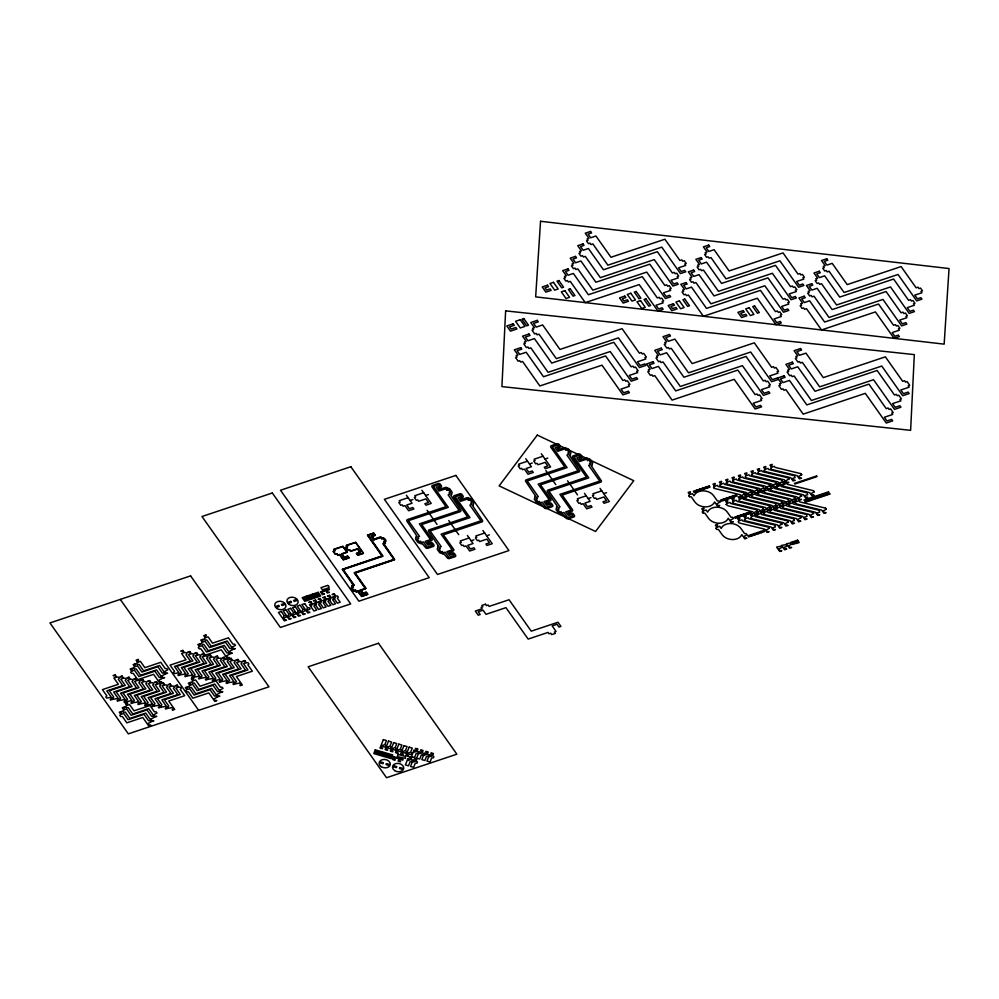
<?xml version="1.0" encoding="UTF-8"?>
<svg xmlns="http://www.w3.org/2000/svg" width="999" height="999" viewBox="0 0 999 999"><rect width="100%" height="100%" fill="white"/><g stroke="black" fill="none" stroke-linecap="round" stroke-linejoin="round"><path stroke-width="1.5" d="M283.179 617.919L283.803 616.333M287.874 616.346L288.499 614.76M292.557 614.772L293.182 613.199M297.252 613.211L297.864 611.625M301.935 611.638L302.56 610.064M306.618 610.077L307.242 608.491M311.376 606.143L312 604.557M316.071 604.57L316.695 602.996M320.754 602.996L321.378 601.423M325.449 601.435L326.074 599.85M344.218 557.242L347.627 556.043L349.038 557.729M330.132 599.862L330.756 598.289M334.827 598.301L335.439 596.715M362.649 593.593L366.071 592.395L367.47 594.068M447.727 488.386A1.711 1.261 10 0 1 449.937 489.085L451.898 491.858A1.711 1.261 10 0 1 451.336 493.494L451.486 493.718A1.711 1.261 10 0 1 450.836 495.379L460.714 510.052A1.711 1.261 10 0 1 460.052 511.725L421.69 524.562L431.968 539.098A1.711 1.261 10 0 1 431.306 540.771L427.522 542.045L428.446 543.356L430.482 542.669A1.711 1.261 10 0 1 432.792 543.356L433.841 544.83A1.711 1.261 10 0 1 433.179 546.503L427.909 548.264A1.711 1.261 10 0 1 425.586 547.589L422.402 543.756A1.711 1.261 10 0 1 420.079 543.081L419.93 542.869A1.711 1.261 10 0 1 417.719 542.157L415.759 539.385A1.711 1.261 10 0 1 416.321 537.749L416.171 537.537A1.711 1.261 10 0 1 416.82 535.864L406.943 521.191A1.711 1.261 10 0 1 407.592 519.517L445.954 506.68L432.055 487A1.711 1.261 10 0 1 432.717 485.327L437.987 483.566A1.711 1.261 10 0 1 440.309 484.24L441.346 485.726A1.711 1.261 10 0 1 440.696 487.387L438.661 488.074L439.597 489.385L445.254 487.487A1.711 1.261 10 0 1 447.564 488.161L447.04 490.059L446.078 488.661L438.936 491.058L436.351 487.4L439.86 486.213L438.823 484.74L433.541 486.501L448.276 507.355L408.429 520.691L419.53 536.413L417.657 537.037L418.631 538.424L417.257 538.886L419.205 541.658L420.591 541.196L421.578 542.582L423.451 541.957L427.085 547.09L432.355 545.329L431.306 543.856L427.797 545.029L425.212 541.371L430.482 539.597L419.38 523.888L459.228 510.551L448.126 494.842L450 494.205L449.026 492.819L450.399 492.357L448.439 489.585L447.177 489.985M469.43 498.638A1.711 1.261 10 0 1 471.64 499.35L473.601 502.122A1.711 1.261 10 0 1 473.039 503.758L473.201 503.971A1.711 1.261 10 0 1 472.539 505.644L482.43 520.317A1.711 1.261 10 0 1 481.768 521.99L443.406 534.827L453.671 549.363A1.711 1.261 10 0 1 453.022 551.036L449.238 552.297L450.162 553.608L452.185 552.934A1.711 1.261 10 0 1 454.508 553.608L455.544 555.094A1.711 1.261 10 0 1 454.895 556.768L449.612 558.528A1.711 1.261 10 0 1 447.302 557.854L444.105 554.02A1.711 1.261 10 0 1 441.795 553.334L441.645 553.121A1.711 1.261 10 0 1 439.435 552.41L437.475 549.637A1.711 1.261 10 0 1 438.024 548.014L437.874 547.789A1.711 1.261 10 0 1 438.536 546.116L428.646 531.456A1.711 1.261 10 0 1 429.308 529.782L467.669 516.945L453.758 497.265A1.711 1.261 10 0 1 454.42 495.591L459.69 493.831A1.711 1.261 10 0 1 462.013 494.505L463.061 495.979A1.711 1.261 10 0 1 462.4 497.652L460.377 498.326L461.301 499.65L466.958 497.752A1.711 1.261 10 0 1 469.28 498.426L468.743 500.324L470.154 499.85L472.115 502.622L470.729 503.084L471.703 504.47L469.83 505.094L480.931 520.816L441.083 534.14L452.185 549.862L446.915 551.623L449.5 555.282L453.022 554.108L454.058 555.594L448.788 557.355L445.154 552.21L443.281 552.847L442.295 551.448L440.921 551.923L438.961 549.138L440.347 548.676L439.36 547.29L441.233 546.665L430.132 530.956L469.98 517.619L455.244 496.765L460.527 495.005L461.575 496.478L458.054 497.652L460.639 501.311L467.794 498.926L469.468 500.424M333.654 549.313L342.944 546.253L347.165 551.997M333.254 551.161L334.752 550.636M346.328 545.304L355.731 542.282L363.461 553.121M345.929 547.152L347.427 546.628M367.982 535.127L373.514 533.279L374.975 534.964M347.09 552.322L342.07 554.02M374.9 535.289L371.478 536.351M348.963 558.054L343.294 559.865L339.41 554.557M356.468 553.296L359.902 552.222M363.349 553.483L357.817 555.282L356.431 553.621M342.869 569.318L382.48 556.043L367.944 535.464M385.402 541.458L383.966 541.945M385.04 543.281L383.429 543.843L394.343 559.303M352.098 585.664L353.733 585.089L342.819 569.655M351.685 587.512L353.184 586.987M394.268 559.627L354.67 572.889L365.597 588.349M365.522 588.673L360.502 590.372M367.395 594.405L361.675 596.203L357.842 590.909M446.528 489.522C450.586 489.547 444.305 488.136 447.902 489.76M447.764 490.159L446.478 489.885M468.244 499.787C471.54 500.849 467.907 497.152 468.693 499.999M468.868 500.262L468.194 500.137M468.843 499.937L469.53 500.087M344.48 557.479L347.627 556.343L348.663 557.817L343.394 559.59L339.76 554.445L337.887 555.069L336.913 553.683L335.527 554.145L333.566 551.373L334.952 550.911L333.966 549.525L342.882 546.54L346.79 552.097L341.521 553.858L343.893 557.392M362.899 593.843L366.059 592.694L367.108 594.168L361.825 595.928L358.204 590.796L356.318 591.42L355.344 590.034L353.958 590.496L351.998 587.724L353.384 587.262L352.41 585.876L354.283 585.252L343.181 569.53L383.029 556.206L368.294 535.352L373.564 533.578L374.613 535.064L371.091 536.238L373.676 539.897L380.831 537.499L381.805 538.886L383.191 538.424L385.152 541.208L383.766 541.67L384.752 543.056L382.879 543.681L393.981 559.39L354.133 572.727L365.234 588.436L359.952 590.209L362.337 593.743M408.129 497.702L399.213 500.686L400.199 502.072L398.813 502.534L400.774 505.307L402.16 504.845L403.134 506.231L405.007 505.606L408.641 510.739L413.923 508.978L412.874 507.504L409.353 508.678L406.768 505.019L412.05 503.246L406.381 495.229M423.663 492.732L414.747 495.716L415.734 497.102L414.348 497.564L416.308 500.337L417.694 499.875L418.668 501.261L425.824 498.876L428.409 502.534L424.887 503.708L425.936 505.194L431.206 503.421L421.903 490.259M410.089 500.487L412.887 499.55M527.497 461.188L518.593 464.173L519.58 465.559L518.194 466.021L520.154 468.793L521.54 468.331L522.514 469.717L524.388 469.08L528.021 474.225L533.291 472.465L532.255 470.979L528.733 472.165L526.148 468.494L531.418 466.733L525.749 458.716M425.624 495.516L428.421 494.58M543.031 456.218L534.128 459.203L535.102 460.589L533.728 461.051L535.689 463.823L537.062 463.361L538.049 464.747L545.192 462.35L547.777 466.009L544.268 467.195L545.304 468.668L550.586 466.908L541.283 453.746M529.47 463.961L532.267 463.024M544.992 459.003L547.802 458.066M373.838 539.497L380.719 537.212L381.968 538.498M381.618 538.611L383.429 538.199L385.514 541.108M337.1 553.958L335.264 554.358L333.216 551.498M349.775 549.949L347.964 550.362L345.891 547.477M339.61 554.845L337.824 555.369L336.75 554.083M357.555 549.063L350.649 551.361L349.425 550.074M586.226 495.804L577.322 498.776L578.296 500.162L576.91 500.624L578.871 503.396L580.257 502.934L581.243 504.32L583.116 503.696L586.75 508.841L592.02 507.067L590.971 505.594L587.462 506.768L584.877 503.109L590.147 501.348L584.477 493.319M601.76 490.834L592.857 493.806L593.831 495.204L592.444 495.666L594.405 498.439L595.791 497.977L596.765 499.363L603.92 496.965L606.505 500.624L602.984 501.798L604.033 503.284L609.303 501.523L600.012 488.349M469.143 537.986L460.239 540.971L461.213 542.357L459.84 542.819L461.8 545.591L463.174 545.129L464.16 546.515L466.034 545.891L469.667 551.023L474.937 549.263L473.888 547.777L470.379 548.963L467.794 545.304L473.064 543.531L467.395 535.514M484.677 533.016L475.774 536.001L476.748 537.387L475.362 537.849L477.322 540.621L478.708 540.159L479.682 541.545L486.838 539.148L489.423 542.819L485.914 543.993L486.95 545.466L492.232 543.706L482.929 530.544M588.186 498.576L590.996 497.639M603.721 493.606L606.518 492.669M471.103 540.771L473.913 539.835M486.638 535.801L489.435 534.865M355.544 590.309L353.733 590.721L351.648 587.837M358.042 591.196L356.231 591.708L355.182 590.434M688.748 495.591L689.71 494.617L688.174 492.445L690.284 491.733C691.32 493.144 687.574 492.332 690.409 494.38L692.519 493.668L694.018 495.791A10.814 7.93 10 0 1 703.121 490.834A10.814 7.93 10 0 1 713.686 495.741L717.344 500.911L719.055 500.998L719.904 502.072M713.586 487.3L714.535 486.313L713.011 484.14L715.122 483.429C716.158 484.74 712.312 484.215 715.247 486.076L717.357 485.377L718.106 486.438L743.893 492.694M719.917 485.177L720.866 484.19L719.33 482.017L721.44 481.318C722.489 482.692 718.768 481.968 721.578 483.966L723.688 483.254L724.437 484.315L750.224 490.584M726.248 483.066L727.197 482.08L725.661 479.907L727.771 479.195C728.82 480.507 724.974 479.97 727.896 481.843L730.007 481.131L730.769 482.205L756.555 488.461M732.567 480.944L733.528 479.957L731.992 477.784L734.103 477.085C735.164 478.371 731.293 477.884 734.228 479.72L736.338 479.021L737.1 480.082L762.874 486.351M738.898 478.821L739.859 477.847L738.323 475.674L740.434 474.962C741.533 476.336 737.674 475.586 740.559 477.609L742.669 476.898L743.418 477.972L769.205 484.228M751.56 474.587L752.522 473.601L750.986 471.428L753.096 470.729C754.07 472.152 750.349 471.316 753.221 473.376L755.331 472.664L756.081 473.726L781.867 479.995M764.223 470.354L765.172 469.368L763.636 467.195L765.746 466.496C766.782 467.782 763.011 467.32 765.883 469.13L767.981 468.431L768.743 469.493L794.53 475.761M689.56 496.74L691.283 496.828L694.929 502.01A10.814 7.93 10 0 0 705.494 506.905A10.814 7.93 10 0 0 714.61 501.96L717.632 506.243L719.742 505.544L717.906 505.394L716.807 503.833L719.867 502.147M714.397 488.436L740.184 494.705L742.469 497.939L744.58 497.24L742.744 497.102L741.633 495.529L744.705 493.843M720.729 486.326L746.503 492.582L748.8 495.829L750.898 495.117L749.063 494.98L747.964 493.419L751.036 491.733M727.047 484.203L752.834 490.472L755.119 493.706L757.23 493.007L755.394 492.857L754.295 491.296L757.354 489.61M739.71 479.97L765.496 486.238L767.781 489.473L769.892 488.761L768.056 488.623L766.945 487.062L770.017 485.377M752.372 475.736L778.159 482.005L780.444 485.239L782.554 484.527L780.719 484.39L779.607 482.829L782.417 481.893L781.98 480.019M758.703 473.613L784.477 479.882L786.775 483.116L788.885 482.417L787.037 482.28L785.938 480.706L789.01 479.021M765.022 471.503L790.808 477.759L793.094 481.006L795.204 480.294L793.368 480.157L792.269 478.596L795.079 477.647L794.63 475.786M771.353 469.38L797.14 475.649L799.425 478.883L801.535 478.184L799.699 478.034L798.601 476.473L801.66 474.787M775.536 482.105L749.75 475.849L749 474.787L746.89 475.487C743.905 473.613 747.851 474.163 746.765 472.852L744.655 473.551L746.191 475.724L745.229 476.71L745.928 477.822L771.827 484.115L774.113 487.35L776.223 486.65L774.387 486.513L773.276 484.952L776.348 483.254M788.199 477.872L762.412 471.615L761.663 470.554L759.552 471.253C756.505 469.343 760.514 469.942 759.415 468.606L757.304 469.318L758.84 471.491L757.891 472.477L758.591 473.588M800.848 473.638L775.074 467.382L774.312 466.308L772.202 467.02C769.155 465.109 773.176 465.709 772.077 464.373L769.967 465.084L771.503 467.257L770.541 468.231L771.24 469.355M702.347 511.925L703.308 510.939L701.773 508.766L703.883 508.066C704.982 509.44 701.123 508.691 704.008 510.714L706.118 510.002L707.617 512.112A10.814 7.93 10 0 1 716.72 507.167A10.814 7.93 10 0 1 727.284 512.062L730.943 517.245L732.654 517.332L733.503 518.394M726.173 504.333L727.122 503.359L725.586 501.186L727.697 500.474C728.758 501.773 724.949 501.298 727.834 503.121L729.944 502.41L730.694 503.484L756.48 509.74M732.504 502.222L733.453 501.236L731.917 499.063L734.028 498.364C735.139 499.737 731.268 498.988 734.165 500.998L736.263 500.299L737.025 501.361L762.811 507.629M745.154 497.989L746.116 497.002L744.58 494.83L746.69 494.13C747.751 495.429 743.88 494.905 746.815 496.765L748.925 496.066L749.675 497.127L775.461 503.384M757.816 493.756L758.778 492.769L757.242 490.596L759.352 489.885C760.339 491.283 756.705 490.546 759.477 492.532L761.588 491.833L762.337 492.894L788.124 499.15M770.479 489.51L771.428 488.536L769.892 486.363L772.002 485.651C773.051 487.012 769.342 486.326 772.14 488.299L774.25 487.587L774.999 488.661L800.786 494.917M776.797 487.4L777.759 486.413L776.223 484.24L778.333 483.541C779.445 484.915 775.574 484.165 778.458 486.176L780.569 485.477L781.33 486.538L807.105 492.807L807.667 494.692L804.857 495.641L805.956 497.202L807.791 497.34L805.681 498.039L803.396 494.805L777.609 488.548M703.159 513.074L704.869 513.161L708.528 518.344A10.814 7.93 10 0 0 719.093 523.239A10.814 7.93 10 0 0 728.209 518.281L731.231 522.577L733.341 521.865L731.505 521.728L730.394 520.167L733.466 518.481M733.303 503.371L759.09 509.627L761.375 512.862L763.486 512.162L761.65 512.025L760.551 510.464L763.361 509.515L762.911 507.654M745.966 499.138L771.752 505.394L774.038 508.628L776.148 507.929L774.312 507.792L773.214 506.231L776.023 505.282L775.574 503.421M752.297 497.015L778.084 503.284L780.369 506.518L782.479 505.806L780.644 505.669L779.532 504.108L782.604 502.422M758.628 494.892L784.415 501.161L786.7 504.395L788.81 503.696L786.975 503.546L785.863 501.985L788.673 501.048L788.236 499.188M764.959 492.782L790.733 499.038L793.031 502.285L795.142 501.573L793.293 501.436L792.195 499.875L795.266 498.189M771.278 490.659L797.065 496.928L799.35 500.162L801.46 499.463L799.625 499.313L798.526 497.752L801.585 496.066M769.13 505.506L743.356 499.238L742.594 498.176L740.484 498.888C737.499 497.002 741.445 497.564 740.359 496.241L738.249 496.953L739.784 499.125L738.823 500.099L739.522 501.223L765.421 507.517L767.707 510.751L769.817 510.039L767.981 509.902L766.882 508.341L769.942 506.655M781.792 501.273L756.006 495.005L755.256 493.943L753.146 494.655C750.099 492.744 754.12 493.331 753.021 492.007L750.911 492.707L752.447 494.88L751.485 495.866L752.185 496.978M813.436 490.684L787.649 484.415L786.9 483.354L784.789 484.065C781.805 482.18 785.751 482.742 784.665 481.418L782.554 482.13L784.09 484.303L783.129 485.277L783.828 486.401L809.727 492.694L812.012 495.929L814.123 495.217L812.287 495.079L811.188 493.518L814.247 491.833M757.292 510.889L754.22 512.574L755.319 514.135L757.167 514.285L755.057 514.985L752.759 511.75L727.996 505.806L726.136 504.42M715.946 528.259L716.907 527.272L715.371 525.099L717.482 524.4C718.581 525.761 714.722 525.024 717.607 527.035L719.717 526.336L721.203 528.446A10.814 7.93 10 0 1 730.319 523.501A10.814 7.93 10 0 1 740.883 528.396L744.542 533.566L746.253 533.653L747.09 534.727L743.993 536.5L745.104 538.061L746.94 538.199L744.829 538.898L741.795 534.615A10.814 7.93 10 0 1 732.692 539.56A10.814 7.93 10 0 1 722.127 534.665L718.468 529.495L716.758 529.408M744.505 519.655L745.454 518.668L743.918 516.495L746.028 515.784C747.127 517.145 743.281 516.421 746.166 518.431L748.276 517.732L749.025 518.793L774.812 525.049L775.361 526.948L772.552 527.884L773.651 529.458L775.499 529.595L773.388 530.294L771.091 527.06L745.316 520.791M757.155 515.409L758.116 514.435L756.58 512.262L758.691 511.55C759.752 512.862 755.881 512.325 758.815 514.198L760.926 513.486L761.688 514.56L787.462 520.816M763.486 513.299L764.447 512.312L762.911 510.139L765.022 509.44C766.133 510.764 762.299 510.127 765.147 512.075L767.257 511.376L768.006 512.437L793.793 518.706M776.148 509.065L777.11 508.079L775.574 505.906L777.684 505.207C778.758 506.505 774.849 505.981 777.809 507.842L779.919 507.142L780.669 508.204L806.455 514.46M788.81 504.832L789.759 503.846L788.223 501.673L790.334 500.961C791.37 502.36 787.624 501.573 790.471 503.608L792.582 502.897L793.331 503.971L819.118 510.227L819.667 512.125L816.857 513.061L817.956 514.622L819.792 514.772L817.694 515.472L815.396 512.237L789.61 505.969M757.966 516.558L783.753 522.827L786.038 526.061L788.149 525.362L786.313 525.212L785.214 523.651L788.273 521.965M770.629 512.325L796.415 518.593L798.701 521.828L800.811 521.116L798.975 520.979L797.864 519.418L800.936 517.732M776.96 510.214L802.746 516.471L805.032 519.705L807.142 519.005L805.306 518.868L804.195 517.307L807.005 516.358L806.568 514.497M783.291 508.091L809.078 514.36L811.363 517.594L813.473 516.883L811.625 516.745L810.526 515.184L813.598 513.498M795.941 503.858L821.727 510.114L824.013 513.361L826.123 512.649L824.287 512.512L823.188 510.951L826.248 509.265M768.481 527.172L742.694 520.904L741.945 519.842L739.834 520.554C736.837 518.668 740.783 519.23 739.71 517.907L737.599 518.618L739.135 520.779L738.174 521.765L738.873 522.877L764.772 529.183L767.057 532.417L769.168 531.705L767.332 531.568L766.221 530.007L769.292 528.321M781.143 522.939L755.356 516.67L754.595 515.609L752.497 516.308C749.5 514.435 753.446 514.997 752.359 513.673L750.249 514.373L751.785 516.545L750.836 517.532L751.535 518.643L777.422 524.937L779.707 528.184L781.817 527.472L779.982 527.335L778.883 525.774L781.942 524.088M800.124 516.583L774.337 510.314L773.588 509.253L771.478 509.965C768.431 508.054 772.452 508.641 771.353 507.317L769.242 508.029L770.778 510.202L769.817 511.176L770.516 512.3M812.786 512.35L787 506.081L786.25 505.019L784.14 505.731C781.143 503.846 785.089 504.408 784.003 503.084L781.905 503.783L783.428 505.956L782.479 506.943L783.179 508.054M825.449 508.116L799.662 501.848L798.9 500.786L796.79 501.486C793.805 499.612 797.751 500.174 796.665 498.851L794.555 499.55L796.091 501.723L795.129 502.709L795.841 503.821M781.118 546.216L776.585 547.065L779.695 551.46L781.805 550.749L779.969 550.611L778.858 549.05L781.93 547.365M790.958 542.919L786.438 543.768L789.535 548.164L791.645 547.464L789.809 547.315L788.711 545.754L791.77 544.068M381.843 745.616L383.828 744.954M387 747.127L388.986 746.465M392.157 748.626L394.155 747.964M397.327 750.137L399.313 749.475M402.485 751.635L404.483 750.973M407.654 753.146L409.64 752.484M414.098 752.172L416.084 751.498M419.255 753.671L421.241 753.009M407.979 760.514L409.977 759.852M424.425 755.182L426.411 754.507M413.149 762.012L415.134 761.35M429.582 756.68L431.568 756.018M813.548 490.721L814.285 491.745M825.549 508.141L826.285 509.178M800.961 473.676L801.697 474.712M800.886 494.955L801.623 495.991M812.899 512.375L813.623 513.411M788.311 477.909L789.035 478.946M795.291 498.101L793.443 496.715L768.668 490.771L767.919 489.71L765.808 490.409C762.761 488.511 766.77 489.098 765.671 487.774L763.561 488.474L765.097 490.646L764.148 491.633L764.847 492.744M800.236 516.62L800.961 517.657M775.649 482.142L776.373 483.179M776.772 487.475L777.497 488.511M788.773 504.907L789.51 505.944M764.185 470.429L764.922 471.466M781.905 501.298L782.629 502.335M793.905 518.731L794.355 520.591L791.545 521.54L792.644 523.101L794.48 523.239L792.369 523.938L790.084 520.704L765.309 514.772L763.461 513.374M769.317 484.265L770.054 485.302M770.441 489.597L771.178 490.634M787.574 520.854L788.311 521.89M762.986 486.376L763.436 488.236L760.626 489.185L761.725 490.746L763.561 490.884L761.45 491.595L759.165 488.349L734.39 482.417L732.542 481.019M776.111 509.14L776.847 510.177M751.523 474.675L752.259 475.699M769.242 505.544L769.979 506.58M756.655 488.499L757.392 489.535M781.243 522.964L781.98 524M757.779 493.831L758.516 494.867M791.071 542.957L791.807 543.993M750.324 490.609L751.061 491.645M738.873 478.908L739.597 479.945M756.593 509.777L757.317 510.814M768.593 527.197L769.317 528.234M744.005 492.732L744.73 493.768M781.23 546.253L781.955 547.277M745.129 498.064L745.853 499.1M757.13 515.496L757.854 516.533M726.211 483.141L726.947 484.178M747.227 512.887L748.039 514.035M760.551 531.518L761.363 532.667M733.141 495.854L733.953 497.002M757.379 532.579L758.191 533.728M744.055 513.948L744.867 515.097M729.982 496.915L730.793 498.064M732.467 502.297L733.204 503.334M744.467 519.73L745.204 520.766M754.22 533.641L755.032 534.79M719.879 485.252L720.616 486.288M740.896 515.009L741.708 516.158M726.81 497.977L727.622 499.125M737.737 516.071L738.536 517.22M751.061 534.702L751.86 535.851M723.651 499.038L724.462 500.187M713.548 487.375L714.285 488.411M706.043 487.037L706.855 488.174M702.884 488.086L703.696 489.235M699.725 489.148L700.524 490.297M696.553 490.209L697.364 491.358M715.908 528.334L716.645 529.37M702.322 512L703.046 513.036M688.723 495.679L689.447 496.715M567.557 480.806L577.509 494.905M545.854 470.554L555.806 484.64M448.763 520.554L458.716 534.652M427.048 510.302L437.013 524.388M384.315 541.82L385.114 542.957M371.64 536.401L374.038 539.785M357.355 548.788L359.752 552.172M347.078 546.74L346.278 545.616M341.87 553.746L344.268 557.117M333.616 549.65L334.403 550.749M360.314 590.084L362.699 593.468M352.048 585.988L352.834 587.1M120.28 599.412L198.651 710.339M505.631 310.876L501.923 386.613L910.626 430.332L914.322 354.608L505.631 310.876M540.546 221.278L535.664 296.878L944.155 344.143L949.05 268.544L540.546 221.278M342.37 569.418L353.184 584.927L351.636 585.626L352.285 586.937C349.425 587.137 352.922 592.27 355.032 590.821L356.131 591.995L357.892 591.583L361.638 596.503L367.894 594.33L366.246 592.12L362.849 593.081L361.051 590.521L366.009 588.336L355.219 573.051L394.717 559.677L383.966 543.993L385.514 543.294L384.865 541.982C388.024 541.47 383.653 536.538 382.118 538.099L380.607 536.913L373.988 539.11L372.19 536.55L375.374 535.302L373.701 533.004L367.495 535.189L381.93 555.881L342.382 569.368M375.262 749.849L373.801 753.571L378.958 755.082L380.432 751.36L375.262 749.849M375.824 751.323L375.274 752.697L378.409 753.608L378.946 752.235L375.824 751.323M383.341 739.622L379.995 748.114L382.317 748.788L382.567 748.164L381.019 747.714L381.618 746.178L384.715 747.077L386.163 745.616L384.827 744.617L386.438 740.521L383.341 739.622M381.456 751.66L379.995 755.381L385.152 756.892L386.625 753.159L381.456 751.66M382.018 753.134L381.481 754.507L384.603 755.419L385.139 754.045L382.018 753.134M380.394 761.837L379.995 762.836L382.967 763.711L383.366 762.699L380.394 761.837M388.499 741.133L385.152 749.612L387.475 750.299L387.724 749.675L386.176 749.225L386.775 747.689L389.872 748.588L391.321 747.115L389.985 746.128L391.596 742.032L388.499 741.133M387.662 753.471L386.188 757.192L391.346 758.691L392.819 754.969L387.662 753.471M388.211 754.932L387.674 756.318L390.796 757.23L391.333 755.843L388.211 754.932M393.668 742.632L390.322 751.123L392.644 751.797L392.882 751.173L391.333 750.724L391.945 749.188L395.042 750.087L396.478 748.626L395.142 747.627L396.765 743.531L393.668 742.632M386.463 763.611L386.064 764.61L389.036 765.471L389.435 764.472L386.463 763.611M393.781 756.767L392.682 759.552L395.005 760.227L395.242 759.602L393.693 759.153L394.305 757.617L397.402 758.516L397.652 757.891L393.781 756.767M398.826 744.143L395.479 752.634L397.802 753.308L398.052 752.684L396.503 752.235L397.103 750.699L400.199 751.598L401.648 750.124L400.312 749.138L401.923 745.042L398.826 744.143M398.164 754.382L397.29 756.618L405.507 758.416L405.394 756.493L398.164 754.382M393.818 765.746L393.419 766.757L396.391 767.619L396.79 766.62L393.818 765.746M403.983 745.641L400.636 754.133L402.959 754.807L403.209 754.183L401.66 753.733L402.272 752.197L405.369 753.109L406.805 751.635L405.469 750.649L407.08 746.553L403.983 745.641M399.2 758.353L398.102 761.126L400.424 761.812L400.661 761.188L399.113 760.739L399.725 759.203L402.822 760.102L403.072 759.477L399.2 758.353M399.887 767.519L399.488 768.531L402.46 769.392L402.847 768.381L399.887 767.519M409.153 747.152L405.806 755.644L408.129 756.318L408.379 755.694L406.83 755.244L407.43 753.708L410.527 754.607L411.975 753.146L410.639 752.147L412.25 748.051L409.153 747.152M407.867 758.616L405.369 764.947L408.479 765.846L410.089 761.75L411.85 761.663L412.3 760.501L410.964 759.515L411.813 757.354L409.49 756.68L409.253 757.304L410.801 757.754L410.189 759.29L407.867 758.616M413.986 750.261L411.488 756.593L414.585 757.504L416.196 753.396L417.957 753.308L418.419 752.16L417.082 751.173L417.932 749.013L415.609 748.326L415.359 748.95L416.908 749.4L416.308 750.936L413.986 750.261M413.037 760.114L410.539 766.445L413.636 767.344L415.247 763.248L417.008 763.161L417.47 762.012L416.133 761.026L416.983 758.865L414.66 758.179L414.41 758.803L415.959 759.252L415.359 760.788L413.037 760.114M419.143 751.772L416.645 758.104L419.742 759.003L421.366 754.907L423.126 754.819L423.576 753.671L422.24 752.672L423.089 750.511L420.766 749.837L420.529 750.461L422.077 750.911L421.466 752.447L419.143 751.772M424.3 753.271L421.815 759.602L424.912 760.514L426.523 756.418L428.284 756.33L428.733 755.169L427.41 754.183L428.259 752.022L425.936 751.335L425.686 751.96L427.235 752.422L426.623 753.958L424.3 753.271M429.47 754.782L426.973 761.113L430.07 762.012L431.68 757.916L433.441 757.829L433.903 756.68L432.567 755.681L433.416 753.521L431.093 752.846L430.844 753.471L432.392 753.92L431.793 755.456L429.47 754.782M537.3 435.102L499.125 485.876L595.579 531.468L633.753 480.694L537.3 435.102M785.264 548.813L783.778 547.402L786.6 546.465L786.151 544.605L781.518 545.417L784.615 549.812L786.725 549.1L785.326 548.776M806.218 500.037C804.045 501.111 806.992 500.786 807.667 501.461L805.556 502.172L804.033 500.012L806.143 499.313L806.218 500.037M808.915 499.138L808.953 498.364L806.842 499.075L808.378 501.236L810.489 500.524L808.641 500.387L807.979 499.45L808.803 499.213M811.725 498.189L811.775 497.427L809.665 498.126L811.188 500.299L813.298 499.587C812.786 498.863 809.877 499.45 811.613 498.264M814.547 497.252L814.585 496.478L812.474 497.19L813.998 499.35L816.108 498.651C815.609 497.914 812.686 498.513 814.422 497.327M817.357 496.316L817.394 495.541L815.284 496.253L816.807 498.414L818.918 497.702C818.418 496.978 815.509 497.564 817.244 496.391M820.167 495.367L820.204 494.605L818.094 495.304L819.63 497.465L821.74 496.765C821.228 496.041 818.318 496.628 820.054 495.442M822.989 494.43L823.026 493.656L820.916 494.368L822.439 496.528L824.55 495.829C824.038 495.092 821.128 495.691 822.864 494.505M825.798 493.481C824.225 494.08 826.335 494.468 827.359 494.88L825.249 495.591L823.725 493.431L825.836 492.719L825.798 493.481M828.608 492.544C827.047 493.131 829.158 493.469 830.169 493.943L828.071 494.642L826.535 492.482L828.646 491.783L828.608 492.544M793.181 542.295C791.433 543.019 793.868 543.169 794.742 543.693L792.632 544.393L791.108 542.232L793.218 541.533L793.181 542.295M590.546 231.431L585.264 233.192L588.923 238.374L587.05 238.998L588.024 240.384L586.5 240.896L588.461 243.669L589.984 243.157L590.971 244.543L592.844 243.918L607.867 265.172L661.775 247.14L680.456 273.576L685.739 271.815L684.69 270.329L681.168 271.503L678.558 267.807L685.714 265.422L684.727 264.036L686.251 263.524L684.29 260.751L682.767 261.263L681.793 259.877L679.919 260.502L664.897 239.236L610.976 257.28L595.953 236.014L590.684 237.774L588.074 234.078L591.583 232.904L590.546 231.431M583.016 243.906L577.734 245.679L581.393 250.849L579.52 251.473L580.506 252.859L578.97 253.371L580.931 256.144L582.454 255.632L583.441 257.03L585.314 256.393L600.337 277.66L654.258 259.615L672.926 286.064L678.209 284.29L677.16 282.817L673.638 283.991L671.028 280.294L678.184 277.897L677.197 276.511L678.721 275.999L676.76 273.227L675.237 273.738L674.263 272.352L672.389 272.977L657.367 251.723L603.446 269.755L588.423 248.501L583.154 250.262L580.544 246.566L584.053 245.392L583.016 243.906M575.486 256.393L570.204 258.154L573.863 263.336L571.99 263.961L572.976 265.347L571.453 265.859L573.401 268.631L574.924 268.119L575.911 269.505L577.784 268.881L592.807 290.147L646.728 272.103L665.396 298.539L670.679 296.778L669.63 295.292L666.121 296.478L663.498 292.782L670.654 290.384L669.667 288.998L671.191 288.486L669.243 285.714L667.719 286.226L666.733 284.84L664.859 285.464L649.837 264.198L595.916 282.242L580.894 260.976L575.624 262.749L573.014 259.053L576.523 257.867L575.486 256.393M567.956 268.868L562.674 270.642L566.333 275.811L564.46 276.448L565.446 277.834L563.923 278.334L565.884 281.119L567.407 280.607L568.381 281.993L570.254 281.368L585.277 302.622L639.198 284.59L657.879 311.026L663.149 309.253L662.1 307.779L658.591 308.953L655.968 305.257L663.124 302.872L662.15 301.486L663.673 300.974L661.713 298.202L660.189 298.701L659.203 297.315L657.33 297.952L642.307 276.686L588.386 294.73L573.376 273.464L568.094 275.225L565.484 271.528L569.005 270.354L567.956 268.868M553.483 282.33L549.962 283.504L554.67 290.16L558.179 288.986L553.483 282.33M558.866 280.532L556.992 281.156L561.7 287.812L563.573 287.188L558.866 280.532M547.489 285.19L542.22 286.95L545.866 292.133L551.148 290.359L550.099 288.886L546.59 290.06L545.017 287.837L548.538 286.663L547.489 285.19M564.847 290.672L561.326 291.845L566.033 298.501L569.555 297.327L564.847 290.672M570.242 288.861L568.369 289.485L573.064 296.141L574.937 295.517L570.242 288.861M708.678 245.092L703.396 246.865L707.055 252.035L705.182 252.66L706.156 254.046L704.632 254.558L706.593 257.33L708.116 256.818L709.103 258.204L710.976 257.58L725.998 278.846L779.907 260.801L798.588 287.237L803.87 285.477L802.821 284.003L799.3 285.177L796.69 281.481L803.845 279.083L802.859 277.697L804.382 277.185L802.422 274.413L800.898 274.925L799.924 273.539L798.051 274.163L783.029 252.909L729.108 270.941L714.085 249.688L708.815 251.448L706.206 247.752L709.715 246.578L708.678 245.092M701.148 257.58L695.866 259.34L699.525 264.523L697.652 265.147L698.626 266.533L697.102 267.045L699.063 269.817L700.586 269.305L701.573 270.692L703.446 270.067L718.468 291.321L772.377 273.289L791.058 299.725L796.34 297.964L795.291 296.478L791.77 297.665L789.16 293.956L796.315 291.571L795.329 290.185L796.852 289.673L794.892 286.9L793.368 287.412L792.394 286.026L790.521 286.651L775.499 265.384L721.578 283.429L706.555 262.163L701.286 263.936L698.676 260.227L702.185 259.053L701.148 257.58M520.254 319.73L515.571 321.291L520.267 327.947L524.962 326.386L520.254 319.73M523.788 318.544L521.903 319.168L526.61 325.824L528.483 325.199L523.788 318.544M513.261 323.788L506.818 325.949L510.477 331.131L516.92 328.971L515.871 327.485L511.188 329.058L509.615 326.835L514.31 325.274L513.261 323.788M537.237 320.367L530.781 322.527L534.44 327.697L532.567 328.321L533.553 329.707L532.03 330.219L534.64 333.916L536.163 333.416L537.137 334.802L539.01 334.166L556.318 358.666L618.443 337.887L639.41 367.557L645.854 365.397L644.805 363.923L640.122 365.484L637.512 361.788L645.829 359.003L644.855 357.617L646.378 357.105L643.768 353.409L642.245 353.921L641.258 352.535L639.385 353.159L622.077 328.671L559.952 349.45L542.644 324.95L536.201 327.11L533.591 323.414L538.274 321.84L537.237 320.367M693.618 270.055L688.336 271.828L691.995 276.998L690.122 277.635L691.108 279.021L689.572 279.52L691.533 282.292L693.056 281.793L694.043 283.179L695.916 282.542L710.938 303.808L764.859 285.776L783.528 312.212L788.81 310.439L787.761 308.966L784.24 310.14L781.63 306.443L788.785 304.058L787.799 302.66L789.322 302.16L787.362 299.388L785.838 299.887L784.864 298.501L782.991 299.138L767.969 277.872L714.048 295.916L699.025 274.65L693.756 276.411L691.146 272.715L694.655 271.541L693.618 270.055M630.794 293.256L627.272 294.443L631.98 301.099L635.489 299.912L630.794 293.256M636.188 291.458L634.303 292.083L639.01 298.738L640.883 298.114L636.188 291.458M624.8 296.116L619.53 297.877L623.189 303.059L628.458 301.298L627.409 299.812L623.9 300.986L622.327 298.776L625.849 297.59L624.8 296.116M528.995 334.016L522.552 336.176L526.211 341.346L524.338 341.97L525.312 343.356L523.788 343.868L526.411 347.565L527.934 347.053L528.908 348.439L530.781 347.814L548.089 372.315L610.214 351.536L631.181 381.206L637.624 379.046L636.575 377.572L631.892 379.133L629.283 375.437L637.599 372.652L636.625 371.266L638.149 370.754L635.526 367.058L634.003 367.57L633.029 366.183L631.156 366.808L613.848 342.32L551.723 363.099L534.415 338.599L527.971 340.759L525.362 337.063L530.044 335.489L528.995 334.016M686.088 282.542L680.806 284.303L684.465 289.485L682.592 290.11L683.578 291.496L682.055 292.008L684.003 294.78L685.526 294.268L686.513 295.654L688.386 295.03L703.408 316.296L757.329 298.251L775.998 324.687L781.28 322.927L780.231 321.453L776.722 322.627L774.1 318.931L781.255 316.533L780.269 315.147L781.792 314.635L779.844 311.863L778.321 312.375L777.334 310.989L775.461 311.613L760.439 290.359L706.518 308.391L691.495 287.125L686.226 288.898L683.616 285.202L687.125 284.016L686.088 282.542M640.534 300.637L637.012 301.81L641.72 308.466L645.229 307.292L640.534 300.637M645.928 298.838L644.043 299.463L648.751 306.119L650.624 305.494L645.928 298.838M520.766 347.664L514.323 349.812L517.981 354.995L516.108 355.619L517.082 357.005L515.559 357.517L518.169 361.213L519.692 360.701L520.679 362.088L522.552 361.463L539.86 385.964L601.985 365.184L622.939 394.855L629.395 392.694L628.346 391.221L623.663 392.782L621.041 389.086L629.37 386.301L628.383 384.915L629.907 384.403L627.297 380.706L625.774 381.218L624.8 379.832L622.914 380.457L605.606 355.969L543.493 376.748L526.186 352.247L519.742 354.408L517.12 350.711L521.815 349.138L520.766 347.664M679.42 300.899L675.898 302.073L680.606 308.728L684.115 307.555L679.42 300.899M684.802 299.088L682.929 299.725L687.637 306.381L689.51 305.744L684.802 299.088M673.426 303.758L668.156 305.519L671.803 310.689L677.085 308.928L676.036 307.455L672.527 308.629L670.953 306.406L674.475 305.232L673.426 303.758M826.772 258.753L821.503 260.527L825.149 265.697L823.276 266.333L824.262 267.72L822.739 268.219L824.699 271.004L826.223 270.492L827.197 271.878L829.07 271.253L844.093 292.507L898.014 274.475L916.695 300.911L921.965 299.138L920.916 297.665L917.407 298.838L914.797 295.142L921.94 292.757L920.966 291.371L922.489 290.859L920.529 288.087L919.005 288.586L918.019 287.2L916.145 287.837L901.123 266.571L847.214 284.615L832.192 263.349L826.91 265.11L824.3 261.413L827.821 260.24L826.772 258.753M819.242 271.241L813.973 273.002L817.632 278.184L815.746 278.808L816.732 280.195L815.209 280.707L817.17 283.479L818.693 282.967L819.667 284.353L821.54 283.728L836.563 304.995L890.484 286.95L909.165 313.386L914.435 311.626L913.386 310.152L909.877 311.326L907.267 307.63L914.41 305.232L913.436 303.846L914.959 303.334L912.999 300.562L911.475 301.074L910.489 299.688L908.615 300.312L893.593 279.058L839.684 297.09L824.662 275.836L819.38 277.597L816.77 273.901L820.291 272.727L819.242 271.241M811.712 283.728L806.443 285.489L810.102 290.672L808.216 291.296L809.202 292.682L807.679 293.194L809.64 295.966L811.163 295.454L812.137 296.84L814.01 296.216L829.033 317.47L882.954 299.438L901.635 325.874L906.905 324.113L905.856 322.627L902.347 323.801L899.737 320.105L906.88 317.719L905.906 316.333L907.429 315.821L905.469 313.049L903.945 313.561L902.959 312.175L901.086 312.799L886.063 291.533L832.155 309.578L817.132 288.311L811.85 290.072L809.24 286.376L812.761 285.202L811.712 283.728M669.442 334.515L662.999 336.663L666.658 341.845L664.785 342.47L665.759 343.856L664.235 344.368L666.845 348.064L668.381 347.552L669.355 348.938L671.228 348.314L688.536 372.814L750.661 352.035L771.628 381.705L778.071 379.545L777.022 378.072L772.339 379.632L769.717 375.936L778.046 373.151L777.06 371.765L778.583 371.253L775.973 367.557L774.45 368.069L773.476 366.683L771.603 367.307L754.295 342.819L692.17 363.599L674.862 339.098L668.418 341.258L665.809 337.562L670.491 335.989L669.442 334.515M749.213 307.729L745.691 308.916L750.399 315.572L753.92 314.385L749.213 307.729M754.607 305.931L752.734 306.556L757.429 313.211L759.302 312.587L754.607 305.931M743.219 310.589L737.949 312.35L741.608 317.532L746.877 315.771L745.828 314.285L742.319 315.459L740.746 313.249L744.267 312.075L743.219 310.589M804.183 296.204L798.913 297.977L802.572 303.147L800.699 303.771L801.673 305.157L800.149 305.669L802.11 308.441L803.633 307.942L804.607 309.328L806.493 308.691L821.503 329.957L875.424 311.913L894.105 338.361L899.375 336.588L898.338 335.115L894.817 336.288L892.207 332.592L899.35 330.194L898.376 328.808L899.899 328.309L897.939 325.524L896.415 326.036L895.429 324.65L893.556 325.274L878.533 304.021L824.625 322.053L809.602 300.799L804.332 302.56L801.71 298.863L805.231 297.69L804.183 296.204M661.213 348.164L654.77 350.312L658.428 355.494L656.555 356.119L657.529 357.505L656.006 358.017L658.616 361.713L660.139 361.201L661.126 362.587L662.999 361.963L680.307 386.463L742.419 365.671L763.386 395.354L769.842 393.194L768.793 391.72L764.098 393.281L761.488 389.585L769.817 386.8L768.83 385.414L770.354 384.902L767.744 381.206L766.221 381.718L765.246 380.332L763.361 380.956L746.053 356.456L683.94 377.247L666.633 352.747L660.189 354.907L657.567 351.211L662.262 349.638L661.213 348.164M652.984 361.813L646.54 363.961L650.199 369.143L648.314 369.767L649.3 371.153L647.777 371.665L650.386 375.362L651.91 374.85L652.896 376.236L654.77 375.612L672.077 400.112L734.19 379.32L755.157 409.003L761.6 406.843L760.564 405.357L755.868 406.93L753.258 403.234L761.575 400.449L760.601 399.063L762.125 398.551L759.515 394.855L757.991 395.367L757.005 393.981L755.132 394.605L737.824 370.105L675.711 390.896L658.403 366.396L651.947 368.556L649.338 364.86L654.033 363.286L652.984 361.813M272.315 492.994L201.985 516.52L280.369 627.459L350.686 603.92L272.315 492.994M350.836 466.72L280.519 490.247L358.891 601.186L429.22 577.647L350.836 466.72M800.549 348.539L794.105 350.699L797.764 355.869L795.891 356.506L796.865 357.892L795.341 358.391L797.951 362.1L799.475 361.588L800.461 362.974L802.334 362.35L819.642 386.838L881.767 366.059L902.721 395.729L909.177 393.569L908.128 392.095L903.446 393.668L900.823 389.972L909.152 387.187L908.166 385.801L909.689 385.289L907.08 381.593L905.556 382.093L904.582 380.706L902.696 381.343L885.389 356.843L823.276 377.622L805.968 353.134L799.525 355.282L796.902 351.586L801.598 350.025L800.549 348.539M792.319 362.187L785.876 364.348L789.535 369.518L787.649 370.154L788.636 371.541L787.112 372.04L789.722 375.736L791.245 375.237L792.232 376.623L794.105 375.986L811.413 400.487L873.526 379.707L894.492 409.378L900.936 407.217L899.899 405.744L895.204 407.317L892.594 403.608L900.911 400.824L899.937 399.438L901.46 398.938L898.85 395.242L897.327 395.741L896.34 394.355L894.467 394.992L877.159 370.492L815.047 391.271L797.739 366.77L791.283 368.931L788.673 365.234L793.368 363.661L792.319 362.187M455.856 475.424L384.403 499.325L437.487 574.462L508.941 550.561L455.856 475.424M556.793 443.818L551.51 445.579A1.711 1.261 10 0 0 550.849 447.252L564.76 466.933L526.398 479.77A1.711 1.261 10 0 0 525.736 481.443L535.626 496.116A1.711 1.261 10 0 0 534.964 497.789L535.114 498.002A1.711 1.261 10 0 0 534.565 499.637L536.525 502.41A1.711 1.261 10 0 0 538.736 503.121L538.886 503.334A1.711 1.261 10 0 0 541.208 504.008L544.393 507.842A1.711 1.261 10 0 0 546.715 508.516L551.985 506.755A1.711 1.261 10 0 0 552.647 505.082L551.598 503.608A1.711 1.261 10 0 0 549.275 502.934L547.252 503.608L546.328 502.297L550.112 501.023A1.711 1.261 10 0 0 550.774 499.35L540.496 484.815L578.858 471.978A1.711 1.261 10 0 0 579.52 470.304L569.63 455.631A1.711 1.261 10 0 0 570.292 453.971L570.142 453.746A1.711 1.261 10 0 0 570.691 452.11L568.731 449.338A1.711 1.261 10 0 0 566.52 448.638L566.371 448.414A1.711 1.261 10 0 0 564.048 447.739L558.391 449.637L557.467 448.326L559.49 447.639A1.711 1.261 10 0 0 560.152 445.979L559.103 444.493A1.711 1.261 10 0 0 556.793 443.818M557.617 444.992L552.347 446.753L567.082 467.607L527.222 480.944L538.324 496.665L536.451 497.29L537.437 498.676L536.051 499.138L538.011 501.91L539.398 501.448L540.372 502.834L542.245 502.21L545.879 507.342L551.148 505.581L550.112 504.108L546.59 505.282L544.005 501.623L549.275 499.85L538.174 484.14L578.034 470.804L566.92 455.094L568.806 454.458L567.819 453.071L569.205 452.609L567.245 449.837L565.859 450.299L564.885 448.913L557.729 451.311L555.144 447.652L558.666 446.466L557.617 444.992M784.09 375.836L777.647 377.997L781.293 383.166L779.42 383.791L780.406 385.177L778.883 385.689L781.493 389.385L783.016 388.886L783.99 390.272L785.876 389.635L803.184 414.135L865.296 393.356L886.263 423.027L892.706 420.866L891.67 419.393L886.975 420.954L884.365 417.257L892.681 414.473L891.707 413.087L893.231 412.587L890.621 408.878L889.098 409.39L888.111 408.004L886.238 408.628L868.93 384.14L806.805 404.92L789.497 380.419L783.054 382.58L780.444 378.883L785.127 377.31L784.09 375.836M190.597 575.886L49.95 622.939L128.322 733.865L268.968 686.812L190.597 575.886M578.496 454.083L573.226 455.844A1.711 1.261 10 0 0 572.564 457.517L586.463 477.197L548.101 490.034A1.711 1.261 10 0 0 547.44 491.708L557.33 506.368A1.711 1.261 10 0 0 556.668 508.041L556.83 508.266A1.711 1.261 10 0 0 556.268 509.89L558.229 512.662A1.711 1.261 10 0 0 560.439 513.374L560.589 513.586A1.711 1.261 10 0 0 562.912 514.273L566.096 518.106A1.711 1.261 10 0 0 568.419 518.781L573.688 517.02A1.711 1.261 10 0 0 574.35 515.347L573.301 513.861A1.711 1.261 10 0 0 570.991 513.186L568.955 513.861L568.031 512.549L571.815 511.288A1.711 1.261 10 0 0 572.477 509.615L562.2 495.079L600.561 482.242A1.711 1.261 10 0 0 601.223 480.569L591.333 465.896A1.711 1.261 10 0 0 591.995 464.223L591.845 464.011A1.711 1.261 10 0 0 592.395 462.375L590.434 459.602A1.711 1.261 10 0 0 588.224 458.891L588.074 458.678A1.711 1.261 10 0 0 585.764 458.004L580.094 459.902L579.17 458.578L581.193 457.904A1.711 1.261 10 0 0 581.855 456.231L580.819 454.757A1.711 1.261 10 0 0 578.496 454.083M579.32 455.257L574.05 457.018L588.786 477.872L548.938 491.208L560.039 506.918L558.166 507.542L559.14 508.928L557.754 509.39L559.715 512.175L561.101 511.713L562.075 513.099L563.96 512.462L567.582 517.607L572.864 515.846L571.815 514.36L568.294 515.534L565.709 511.875L570.991 510.114L559.89 494.393L599.737 481.068L588.636 465.347L590.509 464.722L589.522 463.336L590.909 462.874L588.948 460.102L587.574 460.564L586.588 459.178L579.445 461.563L576.848 457.904L580.369 456.73L579.32 455.257M355.544 542.532L346.641 545.516L347.615 546.903L346.241 547.365L348.201 550.137L349.575 549.675L350.562 551.061L357.704 548.676L360.289 552.335L356.78 553.508L357.829 554.982L363.099 553.221L355.544 542.532M327.51 585.489L320.941 587.674L322.515 589.897L329.071 587.699L328.596 585.789L327.51 585.489M278.596 605.444L275.899 606.343L276.598 607.342L279.295 606.443L278.596 605.444M284.103 603.596L281.406 604.507L282.105 605.506L284.802 604.595L284.103 603.596M290.784 601.361L288.087 602.272L288.786 603.271L291.483 602.36L290.784 601.361M296.291 599.525L293.594 600.424L294.293 601.423L296.99 600.524L296.291 599.525M306.868 596.078L302.185 597.652L304.795 601.348L309.478 599.775L306.868 596.078M312.487 594.205L307.804 595.766L310.414 599.462L315.11 597.902L312.487 594.205M318.119 592.32L313.436 593.881L316.046 597.589L320.729 596.016L318.119 592.32M323.951 590.709L320.442 591.883L322.39 594.642L324.5 593.943L322.652 593.793L321.578 592.27L324.388 591.321L323.951 590.709M328.871 589.06L325.362 590.234L327.31 592.994L329.42 592.295L327.585 592.145L326.498 590.621L329.32 589.685L328.871 589.06M306.768 597.552L303.933 598.501L304.895 599.875L307.729 598.925L306.768 597.552M312.387 595.679L309.553 596.628L310.527 597.989L313.361 597.04L312.387 595.679M318.019 593.793L315.185 594.742L316.146 596.103L318.981 595.154L318.019 593.793M205.869 634.964L203.759 635.664L205.27 637.812L204.246 638.823L205.045 639.959L206.83 640.034L211.276 646.316L227.223 640.983L233.179 649.412L235.289 648.701L233.441 648.563L232.367 647.027L235.502 645.317L234.69 644.168L232.904 644.105L228.459 637.824L212.525 643.156L208.079 636.875L205.969 637.574L204.895 636.051L206.306 635.576L205.869 634.964M138.199 659.452L136.089 660.164L137.6 662.312L136.576 663.311L137.387 664.46L139.173 664.522L143.606 670.816L159.553 665.484L165.509 673.913L167.62 673.201L165.784 673.076L164.698 671.528L167.832 669.817L167.02 668.668L165.235 668.606L160.789 662.325L144.855 667.657L140.409 661.363L138.299 662.075L137.213 660.526L138.624 660.064L138.199 659.452M281.243 611.475L278.434 612.412L284.39 620.854L286.501 620.142L284.653 619.992L283.579 618.468L286.713 616.758L285.901 615.609L284.116 615.546L281.243 611.475M285.926 609.914L283.117 610.851L289.073 619.28L291.184 618.568L289.335 618.431L288.261 616.895L291.396 615.184L290.584 614.035L288.811 613.973L285.926 609.914M290.622 608.341L287.812 609.278L293.768 617.707L295.879 617.007L294.031 616.858L292.957 615.334L296.091 613.623L295.279 612.474L293.494 612.412L290.622 608.341M295.304 606.768L292.495 607.717L298.451 616.146L300.562 615.434L298.713 615.284L297.64 613.761L300.774 612.05L299.962 610.901L298.177 610.839L295.304 606.768M300 605.207L297.178 606.143L303.134 614.572L305.244 613.873L303.409 613.723L302.322 612.2L305.469 610.476L304.658 609.34L302.872 609.265L300 605.207M304.683 603.633L301.873 604.57L307.829 613.011L309.94 612.3L308.092 612.15L307.018 610.626L310.152 608.915L309.34 607.767L307.555 607.704L304.683 603.633M310.801 601.623L308.691 602.335L310.539 602.484L311.613 604.008L309.503 604.707L313.948 611.001L316.758 610.052L313.886 605.993L314.91 604.982L314.098 603.833L312.312 603.771L310.801 601.623M315.484 600.062L313.374 600.761L315.222 600.911L316.296 602.434L314.185 603.146L318.631 609.427L321.441 608.491L318.569 604.42L319.593 603.408L318.793 602.26L317.008 602.197L315.484 600.062M320.179 598.488L318.069 599.188L319.905 599.338L320.991 600.861L318.881 601.573L323.314 607.854L326.136 606.917L323.264 602.847L324.288 601.848L323.476 600.699L321.69 600.636L320.179 598.488M324.862 596.915L322.752 597.627L324.6 597.777L325.674 599.3L323.564 599.999L328.009 606.293L330.819 605.344L327.947 601.286L328.971 600.274L328.172 599.125L326.386 599.063L324.862 596.915M329.558 595.354L327.447 596.053L329.283 596.203L330.369 597.727L328.259 598.438L332.692 604.72L335.514 603.783L332.642 599.712L333.666 598.701L332.854 597.564L331.069 597.489L329.558 595.354M334.24 593.781L332.13 594.492L333.978 594.63L335.052 596.166L332.942 596.865L337.387 603.159L340.197 602.21L337.325 598.139L338.349 597.14L337.537 595.991L335.751 595.928L334.24 593.781M202.897 639.385L200.787 640.084L202.31 642.232L201.274 643.244L202.085 644.38L203.871 644.455L208.316 650.736L224.251 645.404L230.207 653.833L232.317 653.121L230.482 652.984L229.395 651.448L232.53 649.737L231.731 648.588L229.945 648.526L225.499 642.245L209.565 647.577L205.12 641.296L203.009 641.995L201.935 640.471L203.334 639.997L202.897 639.385M135.227 663.873L133.117 664.585L134.64 666.733L133.604 667.732L134.415 668.88L136.201 668.943L140.647 675.237L156.581 669.904L162.537 678.333L164.648 677.622L162.825 677.497L161.726 675.948L164.872 674.238L164.061 673.089L162.275 673.026L157.83 666.745L141.895 672.077L137.45 665.784L135.34 666.495L134.253 664.947L135.652 664.485L135.227 663.873M199.937 643.806L197.827 644.505L199.338 646.653L198.314 647.652L199.126 648.801L200.911 648.875L205.344 655.157L221.291 649.825L227.248 658.254L229.358 657.542L227.51 657.404L226.436 655.868L229.57 654.158L228.759 653.009L226.973 652.946L222.54 646.665L206.593 651.997L202.16 645.716L200.05 646.415L198.963 644.892L200.374 644.417L199.937 643.806M182.879 650.424L180.769 651.123L182.617 651.273L183.691 652.797L181.581 653.508L186.026 659.79L170.08 665.122L174.525 671.415L173.489 672.414L174.301 673.563L178.197 672.926L179.283 674.45L177.872 674.924L178.309 675.536L180.419 674.837L174.463 666.408L190.397 661.076L185.964 654.782L186.988 653.783L186.176 652.634L184.39 652.572L182.879 650.424M132.268 668.294L130.157 669.005L131.668 671.153L130.644 672.152L131.456 673.301L133.242 673.363L137.687 679.657L153.621 674.325L159.578 682.754L161.688 682.042L159.852 681.917L158.766 680.369L161.9 678.658L161.101 677.509L159.316 677.447L154.87 671.166L138.923 676.498L134.49 670.204L132.38 670.916L131.281 669.367L132.692 668.893L132.268 668.294M115.21 674.924L113.099 675.624L114.935 675.761L116.021 677.297L113.911 678.009L118.357 684.29L102.41 689.622L106.856 695.916L105.832 696.915L106.631 698.064L110.527 697.427L111.626 698.963L110.215 699.437L110.639 700.037L112.75 699.337L106.793 690.896L122.74 685.564L118.294 679.283L119.318 678.271L118.506 677.135L116.721 677.06L115.21 674.924M189.76 651.548L187.65 652.26L189.498 652.397L190.572 653.933L188.461 654.632L192.907 660.926L176.96 666.258L181.406 672.539L180.382 673.551L181.181 674.687L185.077 674.05L186.164 675.574L184.753 676.048L185.19 676.673L187.3 675.961L181.343 667.532L197.278 662.2L192.844 655.906L193.868 654.907L193.057 653.758L191.271 653.696L189.76 651.548M122.09 676.048L119.98 676.748L121.816 676.885L122.902 678.421L120.792 679.133L125.237 685.414L109.291 690.746L113.736 697.04L112.712 698.039L113.524 699.188L117.42 698.551L118.506 700.099L117.095 700.561L117.52 701.161L119.63 700.461L113.674 692.032L129.62 686.7L125.175 680.406L126.199 679.407L125.387 678.259L123.601 678.196L122.09 676.048M196.641 652.672L194.53 653.383L196.378 653.533L197.452 655.057L195.342 655.756L199.788 662.05L183.841 667.382L188.287 673.663L187.263 674.675L188.074 675.824L191.958 675.174L193.044 676.698L191.633 677.172L192.07 677.797L194.181 677.085L188.224 668.656L204.171 663.324L199.725 657.042L200.749 656.031L199.937 654.882L198.152 654.82L196.641 652.672M128.971 677.172L126.861 677.884L128.696 678.009L129.783 679.557L127.672 680.257L132.118 686.538L116.184 691.882L120.617 698.164L119.593 699.175L120.404 700.311L124.301 699.675L125.387 701.223L123.976 701.685L124.4 702.297L126.511 701.585L120.554 693.156L136.501 687.824L132.055 681.53L133.079 680.531L132.28 679.382L130.494 679.32L128.971 677.172M203.521 653.796L201.411 654.507L203.259 654.657L204.333 656.181L202.223 656.892L206.668 663.174L190.722 668.506L195.167 674.787L194.143 675.799L194.955 676.947L198.851 676.311L199.925 677.834L198.514 678.296L198.951 678.92L201.061 678.209L195.105 669.78L211.051 664.447L206.606 658.166L207.63 657.155L206.818 656.006L205.045 655.943L203.521 653.796M709.215 485.976L693.393 491.271L694.205 492.42L710.027 487.125L709.215 485.976M135.852 678.296L133.741 679.008L135.577 679.133L136.663 680.681L134.553 681.38L138.998 687.674L123.064 693.006L127.497 699.288L126.473 700.299L127.285 701.448L131.181 700.799L132.268 702.347L130.857 702.821L131.281 703.421L133.391 702.709L127.435 694.28L143.381 688.948L138.936 682.667L139.972 681.655L139.161 680.506L137.375 680.444L135.852 678.296M210.402 654.932L208.292 655.631L210.14 655.781L211.214 657.305L209.103 658.016L213.549 664.298L197.615 669.63L202.048 675.923L201.024 676.922L201.835 678.071L205.732 677.434L206.805 678.958L205.394 679.432L205.831 680.044L207.942 679.345L201.985 670.903L217.932 665.571L213.486 659.29L214.51 658.279L213.711 657.142L211.925 657.067L210.402 654.932M142.732 679.42L140.634 680.132L142.457 680.257L143.556 681.805L141.446 682.504L145.879 688.798L129.945 694.13L134.378 700.411L133.354 701.423L134.166 702.572L138.062 701.922L139.148 703.471L137.75 703.945L138.174 704.545L140.285 703.833L134.328 695.404L150.262 690.072L145.817 683.791L146.853 682.779L146.041 681.63L144.256 681.568L142.732 679.42M217.282 656.056L215.172 656.755L217.02 656.905L218.094 658.428L215.996 659.14L220.429 665.421L204.495 670.754L208.928 677.047L207.904 678.046L208.716 679.195L212.612 678.558L213.686 680.082L212.275 680.556L212.725 681.168L214.822 680.469L208.866 672.04L224.812 666.708L220.367 660.414L221.403 659.415L220.592 658.266L218.806 658.204L217.282 656.056M149.625 680.556L147.515 681.256L149.338 681.393L150.437 682.929L148.327 683.641L152.76 689.922L136.826 695.254L141.271 701.548L140.235 702.547L141.046 703.696L144.942 703.059L146.029 704.595L144.63 705.069L145.055 705.669L147.165 704.969L141.209 696.528L157.143 691.196L152.697 684.914L153.734 683.903L152.922 682.767L151.136 682.692L149.625 680.556M224.176 657.18L222.065 657.891L223.901 658.029L224.987 659.565L222.877 660.264L227.31 666.545L211.376 671.89L215.809 678.171L214.785 679.183L215.597 680.319L219.493 679.682L220.567 681.206L219.168 681.68L219.605 682.305L221.716 681.593L215.759 673.164L231.693 667.832L227.248 661.538L228.284 660.539L227.472 659.39L225.687 659.328L224.176 657.18M156.506 681.68L154.395 682.379L156.219 682.517L157.318 684.053L155.207 684.765L159.64 691.046L143.706 696.378L148.152 702.672L147.115 703.671L147.927 704.819L151.823 704.183L152.909 705.719L151.511 706.193L151.935 706.793L154.046 706.093L148.089 697.664L164.023 692.332L159.59 686.038L160.614 685.039L159.803 683.89L158.017 683.816L156.506 681.68M231.056 658.304L228.946 659.015L230.781 659.165L231.868 660.689L229.758 661.388L234.191 667.682L218.257 673.014L222.702 679.295L221.666 680.307L222.477 681.455L226.373 680.806L227.447 682.329L226.049 682.804L226.486 683.428L228.596 682.717L222.64 674.288L238.574 668.955L234.141 662.674L235.165 661.663L234.353 660.514L232.567 660.451L231.056 658.304M163.386 682.804L161.276 683.503L163.112 683.641L164.198 685.189L162.088 685.888L166.533 692.17L150.587 697.514L155.032 703.796L153.996 704.807L154.808 705.943L158.704 705.306L159.803 706.855L158.391 707.317L158.816 707.916L160.926 707.217L154.97 698.788L170.904 693.456L166.471 687.162L167.495 686.163L166.683 685.014L164.897 684.952L163.386 682.804M237.937 659.427L235.826 660.139L237.675 660.289L238.749 661.813L236.638 662.512L241.084 668.806L225.137 674.138L229.583 680.419L228.546 681.43L229.358 682.579L233.254 681.93L234.328 683.466L232.929 683.928L233.366 684.552L235.477 683.84L229.52 675.411L245.454 670.079L241.021 663.798L242.045 662.787L241.234 661.638L239.448 661.575L237.937 659.427M170.267 683.928L168.157 684.64L169.992 684.765L171.079 686.313L168.968 687.012L173.414 693.306L157.467 698.638L161.913 704.919L160.889 705.931L161.688 707.08L165.584 706.43L166.683 707.979L165.272 708.453L165.697 709.053L167.807 708.341L161.85 699.912L177.785 694.58L173.351 688.299L174.375 687.287L173.564 686.138L171.778 686.076L170.267 683.928M736.313 494.805L720.491 500.087L721.29 501.236L737.125 495.941L736.313 494.805M244.817 660.564L242.707 661.263L244.555 661.413L245.629 662.936L243.519 663.648L247.964 669.929L232.018 675.262L236.463 681.555L235.427 682.554L236.239 683.703L240.135 683.066L241.221 684.59L239.81 685.052L240.247 685.676L242.357 684.977L236.401 676.535L252.335 671.203L247.902 664.922L248.926 663.91L248.114 662.774L246.328 662.699L244.817 660.564M193.394 678.021L191.284 678.721L192.795 680.868L191.771 681.867L192.582 683.016L194.355 683.091L198.801 689.372L214.748 684.04L220.704 692.469L222.814 691.758L220.966 691.62L219.892 690.084L223.027 688.373L222.215 687.225L220.429 687.162L215.984 680.881L200.05 686.213L195.604 679.919L193.494 680.631L192.42 679.108L193.831 678.633L193.394 678.021M177.148 685.052L175.037 685.764L176.873 685.888L177.959 687.437L175.849 688.136L180.295 694.43L164.348 699.762L168.794 706.043L167.77 707.055L168.581 708.204L172.465 707.554L173.564 709.103L172.153 709.577L172.577 710.177L174.688 709.465L168.731 701.036L184.678 695.704L180.232 689.422L181.256 688.411L180.444 687.262L178.659 687.2L177.148 685.052M127.348 702.647L125.25 703.346L126.761 705.494L125.737 706.505L126.536 707.654L128.322 707.717L132.767 713.998L148.714 708.666L154.67 717.095L156.768 716.395L154.945 716.258L153.858 714.722L156.993 713.011L156.181 711.862L154.395 711.8L149.95 705.506L134.016 710.838L129.57 704.557L127.46 705.257L126.374 703.721L127.772 703.246L127.348 702.647M190.422 682.442L188.312 683.141L189.835 685.289L188.799 686.288L189.61 687.437L191.396 687.499L195.841 693.793L211.776 688.461L217.732 696.89L219.842 696.178L218.007 696.028L216.92 694.505L220.067 692.794L219.256 691.645L217.47 691.583L213.024 685.302L197.09 690.634L192.645 684.34L190.534 685.052L189.46 683.528L190.859 683.054L190.422 682.442M124.388 707.067L122.278 707.767L123.801 709.914L122.765 710.926L123.576 712.075L125.362 712.137L129.808 718.418L145.742 713.086L151.698 721.515L153.809 720.816L151.985 720.679L150.886 719.143L154.021 717.432L153.222 716.283L151.436 716.221L146.99 709.927L131.044 715.259L126.611 708.978L124.5 709.677L123.414 708.141L124.813 707.667L124.388 707.067M816.595 475.974L794.442 483.391L794.867 484.003L817.02 476.585L816.595 475.974M187.462 686.862L185.352 687.562L186.863 689.71L185.839 690.709L186.651 691.857L188.436 691.92L192.882 698.214L208.816 692.881L214.773 701.31L216.883 700.599L215.035 700.449L213.961 698.925L217.095 697.215L216.284 696.066L214.498 696.003L210.065 689.722L194.118 695.054L189.685 688.761L187.575 689.472L186.488 687.949L187.899 687.474L187.462 686.862M121.428 711.488L119.318 712.187L120.829 714.335L119.805 715.346L120.617 716.495L122.402 716.558L126.836 722.839L142.782 717.507L148.739 725.936L150.849 725.237L149.013 725.099L147.927 723.563L151.061 721.852L150.25 720.704L148.464 720.641L144.031 714.347L128.084 719.68L123.651 713.398L121.541 714.098L120.442 712.562L121.853 712.087L121.428 711.488M750.386 511.838L734.565 517.132L735.376 518.269L751.198 512.974L750.386 511.838M485.464 604.22L481.83 605.431L482.817 606.818L481.118 607.38L482.092 608.778L475.299 611.051L478.234 615.209L480.194 614.547L478.234 611.775L483.066 610.164L486.014 614.323L505.931 607.654L528.146 639.085L548.064 632.417L549.05 633.803L550.749 633.229L551.723 634.615L555.357 633.403L554.383 632.017L556.081 631.455L552.16 625.898L556.992 624.288L558.953 627.06L560.914 626.398L557.979 622.24L531.256 631.181L509.053 599.75L489.123 606.418L488.149 605.032L486.451 605.606L485.464 604.22M378.471 643.256L308.154 666.783L386.526 777.721L456.855 754.183L378.471 643.256M763.711 530.469L747.889 535.764L748.701 536.9L764.522 531.605L763.711 530.469M797.539 540.197L794.367 541.258L794.804 541.87L797.964 540.809L797.539 540.197M798.376 541.383L795.204 542.445L796.016 543.581L799.188 542.532L798.376 541.383M381.268 766.695A5.669 4.158 10 0 0 390.297 764.66A5.669 4.158 10 0 0 382.58 759.602A5.669 4.158 10 0 0 381.268 766.695M394.692 770.616A5.669 4.158 10 0 0 403.721 768.581A5.669 4.158 10 0 0 396.004 763.523A5.669 4.158 10 0 0 394.692 770.616M276.91 608.516A5.669 4.158 10 0 0 285.939 606.48A5.669 4.158 10 0 0 278.209 601.423A5.669 4.158 10 0 0 276.91 608.516M289.098 604.432A5.669 4.158 10 0 0 298.127 602.397A5.669 4.158 10 0 0 290.397 597.34A5.669 4.158 10 0 0 289.098 604.432"/></g></svg>
